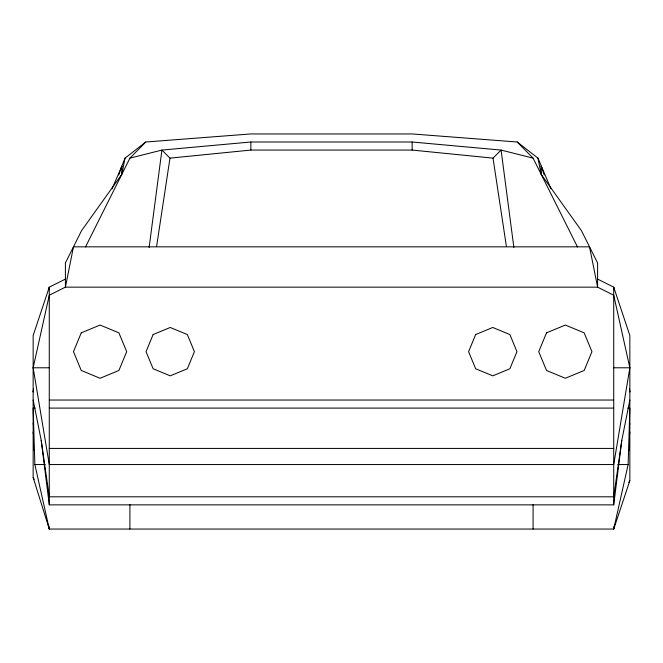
<?xml version="1.0" encoding="UTF-8"?>
<svg xmlns="http://www.w3.org/2000/svg" width="663" height="663" viewBox="0 0 663 663"><rect width="100%" height="100%" fill="white"/><g stroke="black" fill="none" stroke-linecap="round" stroke-linejoin="round"><path stroke-width="0.99" d="M121.719 174.261L121.851 166.198L125.025 158.134L145.785 142.006L250.863 133.943L412.137 133.943L517.215 142.006L537.975 158.134L550.928 188.773M65.405 279.09L49.277 287.154L33.15 335.528L33.15 477.501L49.277 529.057L613.723 529.057L628.134 464.548L629.85 408.101L627.795 408.101M33.523 444.293L33.556 450.434M33.473 388.949L33.15 391.974L33.556 389.96M49.054 289.192L49.277 287.154L49.277 504.866L613.723 504.866L621.786 440.356L629.85 400.038M149.134 247.448L161.913 150.07L250.863 142.006L412.137 142.006L501.087 150.07L533.085 158.134L577.506 246.968M621.786 440.356L613.723 496.802L49.277 496.802L41.214 440.356L33.15 400.038M629.56 434.306L629.85 432.293M156.567 246.677L169.977 158.134L161.913 150.07L129.915 158.134L85.494 246.968M629.85 367.783L613.723 464.548L49.277 464.548L33.15 367.783L49.277 295.217L65.405 287.154L597.595 287.154L613.723 295.217L629.85 367.783L613.723 367.783M33.15 424.229L33.515 422.215M125.025 158.134L121.851 174.261L81.532 230.707L65.405 262.962L65.405 287.154L73.469 246.835L589.531 246.835L597.595 287.154L597.595 262.962L581.468 230.707L541.149 174.261L537.975 158.134M613.723 527.044L613.723 529.057L614.526 525.021M629.444 450.434L629.477 444.293M120.558 170.126L121.851 166.198L112.072 188.773M613.723 529.057L629.85 480.675L629.85 335.528L613.723 287.154L597.595 279.09M118.752 174.933L121.851 166.198M628.739 482.341L629.85 480.675M129.915 158.134L145.785 142.006M169.977 158.134L250.863 150.07L412.137 150.07L493.023 158.134L501.087 150.07L513.866 247.448M33.15 367.783L49.277 367.783M49.277 400.038L613.723 400.038M35.205 408.101L33.15 408.101L34.866 464.548L49.277 529.057L49.277 527.044M49.277 408.101L613.723 408.101M49.277 448.42L613.723 448.42M34.866 464.548L45.192 464.548M617.808 464.548L628.134 464.548M517.215 142.006L533.085 158.134M33.15 477.501L34.194 479.266M541.281 174.261L541.149 166.198L544.248 174.933M541.149 166.198L542.442 170.126M629.444 389.96L629.85 391.974L629.527 388.949M48.474 525.021L49.277 529.057M629.485 422.215L629.85 424.229M493.023 158.134L506.433 246.677M33.15 432.293L33.44 434.306M41.214 440.356L49.277 504.866M613.946 289.192L613.723 287.154L613.723 504.866M533.085 504.485L533.085 529.057M412.137 142.006L412.137 150.07M250.863 142.006L250.863 150.07M129.915 504.485L129.915 529.057M81.259 332.843L73.469 351.655L81.259 370.476L100.08 378.266L118.892 370.476L126.683 351.655L118.892 332.843L100.08 325.052L81.259 332.843M153.128 334.55L146.042 351.655L153.128 368.761L170.234 375.846L187.339 368.761L194.416 351.655L187.339 334.55L170.234 327.472L153.128 334.55M475.661 334.55L468.584 351.655L475.661 368.761L492.766 375.846L509.872 368.761L516.958 351.655L509.872 334.55L492.766 327.472L475.661 334.55M546.527 332.843L538.729 351.655L546.527 370.476L565.34 378.266L584.161 370.476L591.951 351.655L584.161 332.843L565.34 325.052L546.527 332.843"/></g></svg>
